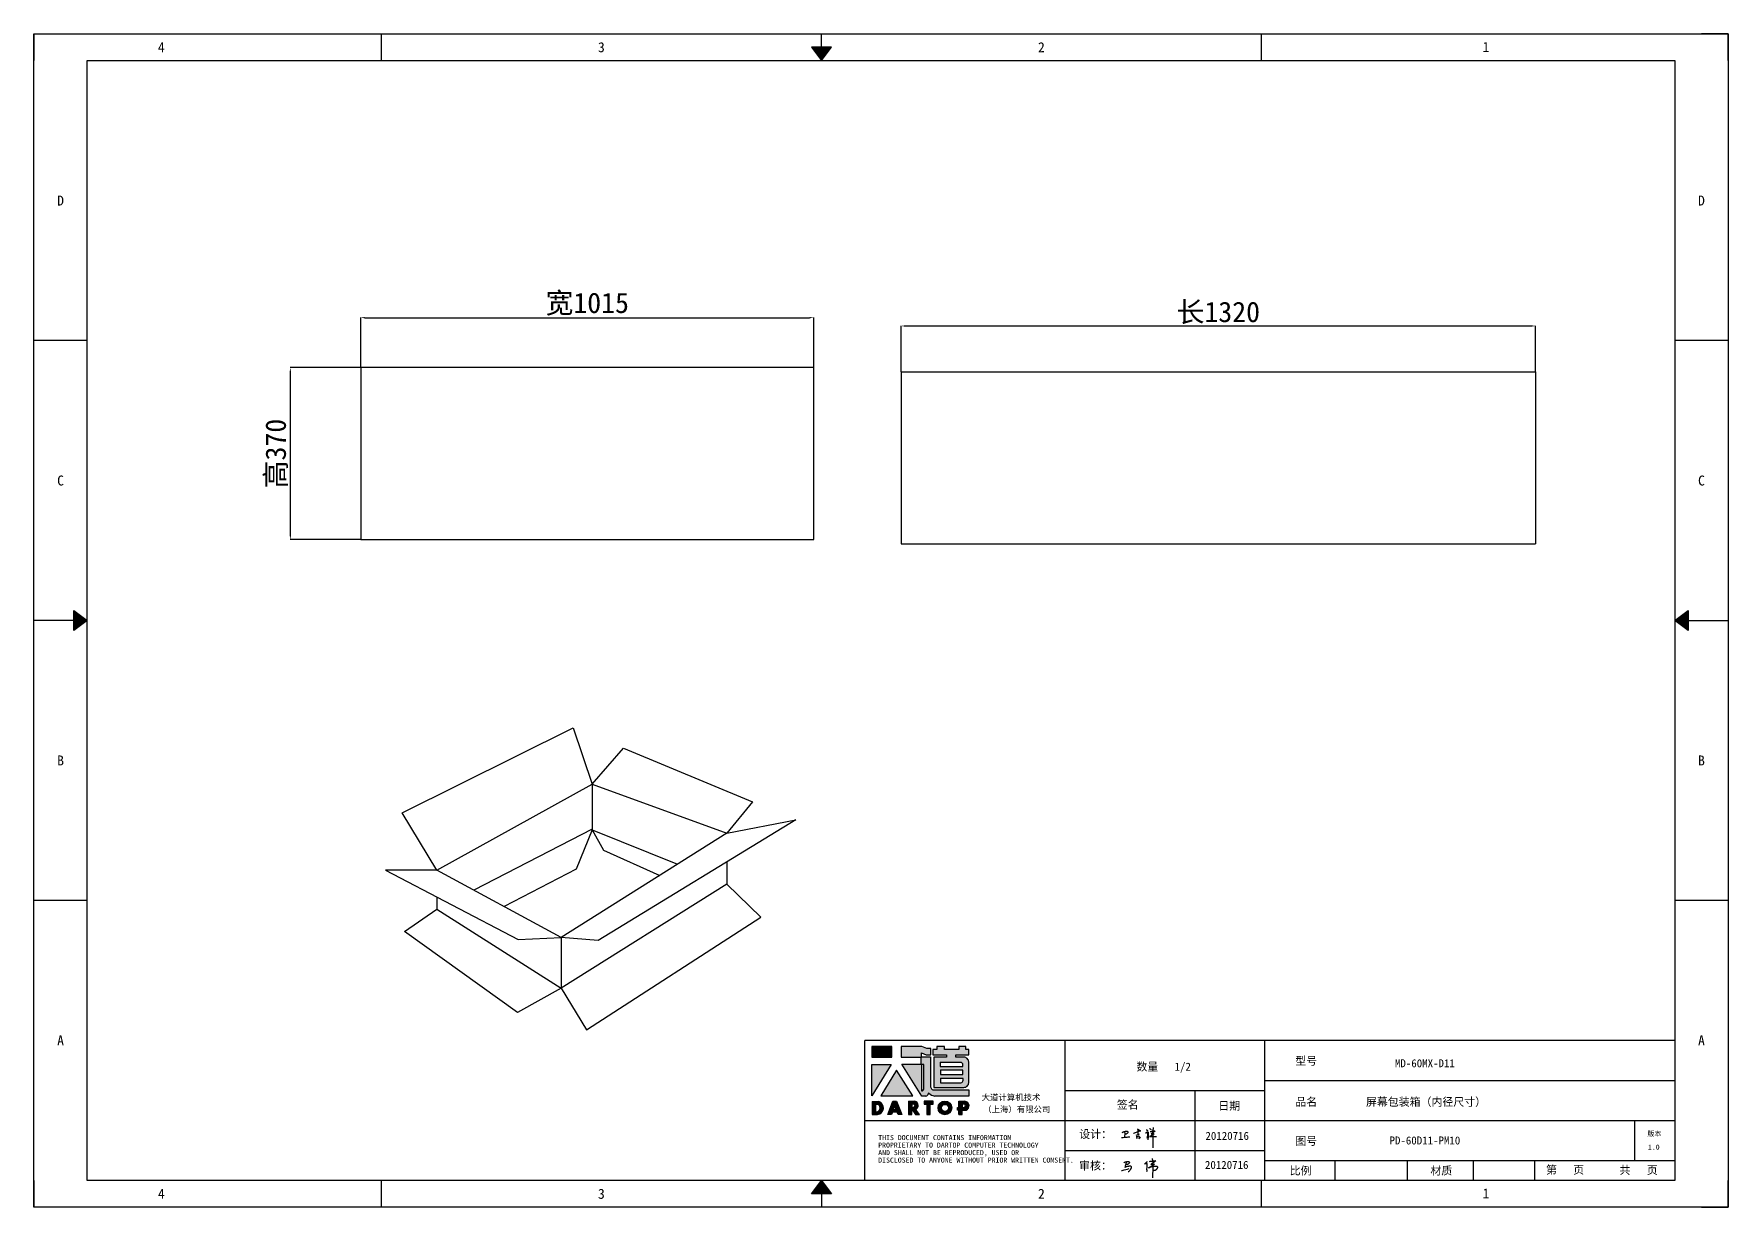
# Model space of a CAD drawing. Header units: millimetres. Extents: x -30327 to 34858, y 4015 to 75103.
# Drawn here: x 5295 to 13588, y 4015 to 9758 of the extents above; entities that cross this region are included whole.
import ezdxf
from ezdxf.enums import TextEntityAlignment as Align

# ---------------------------------------------------------------- set-up
doc = ezdxf.new("R2010")
doc.units = ezdxf.units.MM
doc.linetypes.add('DOT', pattern=[0.25, 0, -0.25])
for name, color, linetype in [('4', 7, 'Continuous'), ('print', 30, 'Continuous'), ('yellow', 2, 'Continuous')]:
    doc.layers.add(name, color=color, linetype=linetype)
doc.styles.add('Dartop', font='')
doc.styles.add('HZ', font='')
doc.styles.add('hzHT', font='simhei.ttf')
doc.styles.get("Standard").update_dxf_attribs({"font": 'txt', "bigfont": 'gbcbig.shx'})
doc.styles.get('Dartop').set_extended_font_data('FangSong_GB2312')
doc.styles.get('HZ').set_extended_font_data('SimSun')
doc.dimstyles.new('ISO-25', dxfattribs={"dimtxt": 20, "dimasz": 20, "dimexe": 1.25, "dimexo": 0.625, "dimtad": 1, "dimtxsty": 'Standard', "dimcen": 2.5, "dimadec": 0, "dimazin": 0, "dimtfac": 1, "dimtmove": 0, "dimatfit": 3, "dimfxl": 0, "dimarcsym": 0})

# ---------------------------------------------------------------- blocks, each defined once
blk = doc.blocks.new('*D871')
at = {"layer": 'Defpoints', "color": 0, "transparency": 16777216}
for p in [(12644.7, 8328.5), (9539.7, 8103.3), (12644.7, 8103.3)]:
    blk.add_point(p, dxfattribs=at)
at = {"layer": 'yellow', "color": 0, "lineweight": -2, "transparency": 16777216}
for p, q in [((9539.7, 8103.9), (9539.7, 8329.7)), ((9559.7, 8328.5), (12624.7, 8328.5)), ((12644.7, 8103.9), (12644.7, 8329.7))]:
    blk.add_line(p, q, dxfattribs=at)
at = {"layer": 'yellow', "color": 0, "transparency": 16777216}
for points in [[(9559.7, 8331.8), (9559.7, 8325.1), (9539.7, 8328.5)], [(12624.7, 8331.8), (12624.7, 8325.1), (12644.7, 8328.5)]]:
    blk.add_solid(points, dxfattribs=at)
at = {"layer": 'yellow', "color": 0, "transparency": 16777216, "insert": (11092.2, 8392.4), "char_height": 100, "attachment_point": 5, "style": 'HZ'}
blk.add_mtext('{\\fSimSun|b0|i0|c134|p54;长}1320', dxfattribs=at)
blk = doc.blocks.new('*D872')
at = {"layer": 'Defpoints', "color": 0, "transparency": 16777216}
for p in [(6550.3, 8124.5), (6894.8, 8124.5), (6894.8, 7283.6)]:
    blk.add_point(p, dxfattribs=at)
at = {"layer": 'yellow', "color": 0, "lineweight": -2, "transparency": 16777216}
for p, q in [((6894.2, 8124.5), (6549.1, 8124.5)), ((6550.3, 7303.6), (6550.3, 8104.5)), ((6894.2, 7283.6), (6549.1, 7283.6))]:
    blk.add_line(p, q, dxfattribs=at)
at = {"layer": 'yellow', "color": 0, "transparency": 16777216}
for points in [[(6547, 8104.5), (6553.7, 8104.5), (6550.3, 8124.5)], [(6547, 7303.6), (6553.7, 7303.6), (6550.3, 7283.6)]]:
    blk.add_solid(points, dxfattribs=at)
at = {"layer": 'yellow', "color": 0, "transparency": 16777216, "insert": (6483.9, 7704.1), "char_height": 100, "attachment_point": 5, "rotation": 90, "style": 'HZ'}
blk.add_mtext('{\\fSimSun|b0|i0|c134|p54;高}370', dxfattribs=at)
blk = doc.blocks.new('*D873')
at = {"layer": 'Defpoints', "color": 0, "transparency": 16777216}
for p in [(9112, 8369.2), (6894.8, 8124.5), (9112, 8124.5)]:
    blk.add_point(p, dxfattribs=at)
at = {"layer": 'yellow', "color": 0, "lineweight": -2, "transparency": 16777216}
for p, q in [((6894.8, 8125.1), (6894.8, 8370.4)), ((6914.8, 8369.2), (9092, 8369.2)), ((9112, 8125.1), (9112, 8370.4))]:
    blk.add_line(p, q, dxfattribs=at)
at = {"layer": 'yellow', "color": 0, "transparency": 16777216}
for points in [[(6914.8, 8372.5), (6914.8, 8365.8), (6894.8, 8369.2)], [(9092, 8372.5), (9092, 8365.8), (9112, 8369.2)]]:
    blk.add_solid(points, dxfattribs=at)
at = {"layer": 'yellow', "color": 0, "transparency": 16777216, "insert": (8003.4, 8435.4), "char_height": 100, "attachment_point": 5, "style": 'HZ'}
blk.add_mtext('{\\fSimSun|b0|i0|c134|p54;宽}1015', dxfattribs=at)
blk = doc.blocks.new('*U748')
at = {"color": 254, "linetype": 'Continuous', "extrusion": (0, 0, -1)}
for points in [[(-17, 0.333), (-16.812, 0.25), (-17, 0.5)], [(-17, 0.333), (-17.188, 0.25), (-16.812, 0.25)], [(-17, 0.333), (-17, 0.5), (-17.188, 0.25)]]:
    blk.add_solid(points, dxfattribs=at)
blk = doc.blocks.new('*U747')
at = {"color": 254, "linetype": 'Continuous', "extrusion": (0, 0, -1)}
for points in [[(-33.167, 11), (-33, 11), (-33.25, 11.188)], [(-33.167, 11), (-33.25, 11.188), (-33.25, 10.812)], [(-33.167, 11), (-33.25, 10.812), (-33, 11)]]:
    blk.add_solid(points, dxfattribs=at)
blk = doc.blocks.new('*U749')
at = {"color": 254, "linetype": 'Continuous'}
for points in [[(17, 21.667), (17.188, 21.75), (16.812, 21.75)], [(17, 21.667), (16.812, 21.75), (17, 21.5)], [(17, 21.667), (17, 21.5), (17.188, 21.75)]]:
    blk.add_solid(points, dxfattribs=at)
blk = doc.blocks.new('*U746')
at = {"color": 254, "linetype": 'Continuous', "extrusion": (0, 0, -1)}
for points in [[(-0.833, 11), (-0.75, 10.812), (-0.75, 11.188)], [(-0.833, 11), (-0.75, 11.188), (-1, 11)], [(-0.833, 11), (-1, 11), (-0.75, 10.812)]]:
    blk.add_solid(points, dxfattribs=at)
blk = doc.blocks.new('dadao')
for p, q in [((48, 19.2), (44.9, 10.4)), ((44.9, 10.4), (51.2, 10.4)), ((51.2, 10.4), (48, 19.2))]:
    blk.add_line(p, q)
for points in [[(41.8, 121.6), (41.8, 143.7), (-0.4, 143.7), (-0.4, 121.6), (41.8, 121.6)], [(104.8, 122), (104.8, 130.3), (114.1, 126.3), (124.2, 126.3), (124.2, 139.6), (115.9, 139.6), (105.1, 143.9), (61.5, 143.9)], [(61.7, 144), (61.7, 121.3), (103.9, 121.3)], [(113.4, 38.7), (105.1, 38.7), (63, 106.5), (103.9, 106.5), (103.9, 120.9), (103.9, 121.3)], [(109.7, 53.6), (109.7, 106.2), (104.3, 106.2), (104.3, 50.4), (106.6, 50.4)], [(144.6, 94.4), (144.6, 84.8), (192, 84.8), (192, 94.1), (144.9, 94.1)], [(120.2, 45), (119.5, 45), (119.5, 44.6)], [(0, 28), (0, 0), (11.8, 0)], [(0.1, 28), (14, 28)], [(7.1, 21.8), (7.1, 6.1), (12, 6.1)], [(7.1, 21.8), (11.4, 21.8)], [(76.8, 28.2), (76.8, 0), (84.1, 0), (84.1, 11.1), (91.6, -0.1), (100.3, -0.1), (91.7, 11.1)], [(76.8, 28.2), (90.6, 28.2)], [(84, 22.7), (84, 15.3), (87.2, 15.3)], [(84, 22.7), (87.3, 22.7)], [(183.7, 0), (183.7, 9.6), (180.6, 9.6), (180.6, 14.9), (183.8, 14.9), (183.8, 28.1), (196.1, 28.1), (196.5, 28.1)], [(183.7, 0), (190.9, 0), (190.9, 9.6), (198.8, 9.6)], [(194.9, 22.3), (190.8, 22.3), (190.8, 15), (194.4, 15)]]:
    blk.add_lwpolyline(points)
blk.add_lwpolyline([(137.1, 144.2), (137.1, 137.9), (128.3, 137.9), (128.3, 126.5), (157.3, 126.5), (157.3, 121.5), (130.3, 121.5), (130.3, 57.5), (194.4, 57.5, 0.414214), (204.4, 67.5), (204.4, 111.3, 0.414214), (194.4, 121.3), (177.5, 121.3), (177.5, 126.3), (204.7, 126.3), (204.7, 137.7), (198.2, 137.7), (198.2, 143.9), (183.3, 143.9), (183.3, 138), (153, 138), (153, 144.2), (137.1, 144.2)], format="xyb", close=True)
for points in [[(104.8, 122), (123.4, 122), (123.4, 60, 0.414214), (131.4, 52), (204.8, 52), (204.8, 39.1), (131.7, 39.1)], [(144.3, 110.8), (144.3, 101.8), (192.3, 101.8), (192.3, 105.5, 0.414214), (187.3, 110.5), (144.3, 110.5)], [(144.6, 77), (144.6, 67.5), (187.6, 67.5, 0.414214), (192.6, 72.5), (192.6, 76.4), (144.6, 76.4)]]:
    blk.add_lwpolyline(points, format="xyb")
for points in [[(-0.3, 106.2), (40.4, 106.2), (-0.3, 39.7), (-0.3, 106.2)], [(51.7, 94.1), (18.4, 39.3), (86.2, 39.3)], [(43.8, 28.2), (51.8, 28.2), (62.6, -0.1), (55, -0.1), (53.2, 5), (42.9, 5), (41.1, 0), (33.6, 0)], [(110, 28.1), (110, 21.9), (116, 21.9), (116, -0.1), (123.2, -0.1), (123.2, 22), (129.2, 22), (129.2, 28.1), (110, 28.1)]]:
    blk.add_lwpolyline(points, close=True)
for radius in [14.5, 7.44]:
    blk.add_circle((154.2, 14.2), radius)
for centre, radius, start, end in [((99.2, 60.7), 12.6, 305.6399, 325.969), ((111.6, 46.7), 8.19, 282.9811, 347.6627), ((136, 61.7), 22.9, 226.7358, 259.3209), ((8.5, 13.9), 8.49, 294.2143, 69.7177), ((9.6, 14.2), 14.4, 278.6604, 72.3203), ((86.4, 19), 3.8, 282.527, 76.7196), ((88.6, 19.4), 8.95, 290.6073, 77.2124), ((193.7, 18.7), 3.8, 280.9891, 72.5513), ((195.7, 18.6), 9.51, 288.8959, 85.2442)]:
    blk.add_arc(centre, radius, start, end)
blk = doc.blocks.new('h')
for p, q in [((20768.1, -2360.9), (20773, -2359.1)), ((20769.5, -2366.9), (20769.8, -2370.6)), ((20769.8, -2370.6), (20770.9, -2378)), ((20770.9, -2378), (20771.5, -2370.6)), ((20772.4, -2369.3), (20774.9, -2367.8)), ((20773, -2359.1), (20784.1, -2355.2)), ((20773.3, -2331.8), (20775.3, -2338.7)), ((20789.1, -2340.9), (20773.5, -2331.9)), ((20775.3, -2338.7), (20775.6, -2351.2)), ((20775.6, -2351.2), (20775.5, -2357.3)), ((20782.2, -2369.2), (20780, -2377.1)), ((20780, -2377.1), (20788.3, -2371.3)), ((20780.1, -2366.4), (20780.8, -2366.4)), ((20781.9, -2367.4), (20782.2, -2369.2)), ((20845.7, -2343.5), (20848.4, -2353)), ((20848.9, -2370.3), (20847.9, -2424)), ((20848.4, -2353), (20848.9, -2370.3))]:
    blk.add_line(p, q)
for points in [[(20696.6, -2372.4, 0.002073), (20710.6, -2371.9, 0.016137), (20719.6, -2371.3, 0.008314), (20736.9, -2369.3)], [(20699.1, -2348.2, -0.029745), (20704.6, -2345.4, -0.046842), (20708.4, -2344.2, -0.00919), (20714.3, -2343, -0.018517), (20717.2, -2342.5, -0.037841), (20720.3, -2342.4, -0.039541), (20723.2, -2342.8, -0.149785), (20726, -2344.3, -0.204935), (20726.9, -2346.6, -0.074872), (20726.5, -2348.3, -0.061615), (20725.6, -2350.3, -0.034204), (20723.8, -2352.6, -0.045776), (20722.3, -2354.1, -0.054985), (20720.4, -2355.3, -0.036348), (20717.3, -2356.5, -0.067752), (20715.7, -2356.8, -0.043553), (20713.2, -2356.7)], [(20755, -2351.9, -0.024077), (20759.9, -2350.1, -0.013147), (20768.7, -2346.5, -0.00522), (20775.4, -2344.1, -0.018517), (20777.3, -2343.4, -0.008274), (20786.3, -2341, -0.039541), (20788.3, -2340.8, -0.079216), (20789.4, -2341, -0.204935)], [(20813.5, -2350.1, 0.007348), (20815.9, -2348.7, 0.008421), (20818, -2347.3, 0.009459), (20819.7, -2346.2, -0.016325), (20820.7, -2345.5, -0.173771), (20821.8, -2345.3, -0.085159), (20823.9, -2346, -0.125883), (20826, -2347.9, -0.160659), (20826.6, -2350.1, -0.010447), (20826.5, -2352.3, -0.008247), (20826.2, -2355.1, -0.002698), (20825.3, -2374, 0.001562), (20823.9, -2383.7, 0.016137)], [(20816.8, -2335, -0.053561), (20819.6, -2336.1, -0.075272), (20821.3, -2337.3, -0.005295), (20822.5, -2338.5, -0.009337), (20823.1, -2339.1, -0.026146), (20823.7, -2339.8, -0.016644), (20824.5, -2340.9)], [(20832.1, -2329.2, -0.053561), (20834.9, -2330.3, -0.075272), (20836.7, -2331.5, -0.005295), (20837.8, -2332.6, -0.009337), (20838.5, -2333.3, -0.026146), (20839, -2334, -0.016644), (20839.8, -2335.1)], [(20836, -2343.7, -0.02797), (20842.1, -2342.6, -0.048868), (20845.6, -2342.2, -0.00919), (20851.1, -2341.4, -0.018517), (20853.9, -2341.1, -0.037841), (20856.7, -2341.2, -0.039541), (20859.4, -2341.6, -0.018282), (20840.6, -2354.7, -0.000937)], [(20847.6, -2340.2, 0.021784), (20849.6, -2335.9, 0.028296), (20850.8, -2332.4, 0.008136), (20851.9, -2328.2, 0.028913), (20852.2, -2327, 0.08193), (20852.1, -2325.9, 0.075058), (20851.7, -2324.7, 0.275043)]]:
    blk.add_lwpolyline(points, format="xyb")
for points in [[(20711.3, -2343.5), (20711.3, -2343.5), (20711.5, -2355.8), (20710.7, -2368), (20710.6, -2371.9)], [(20821.5, -2350.6), (20822.4, -2359.2), (20822.2, -2364.9), (20821.7, -2369), (20821.3, -2376.3), (20823.6, -2368.5), (20827.2, -2366.3), (20829.5, -2366.3)], [(20840.6, -2354.7), (20850, -2354.7), (20855, -2354.3), (20845.9, -2361.1), (20840.5, -2364), (20833, -2367.5), (20863.2, -2367.4), (20865.9, -2367.3)]]:
    blk.add_lwpolyline(points)
for centre, radius, start, end in [((20773.7, -2371.2), 2.3, 121.9907, 163.60158), ((20787.5, -2406), 40.3, 100.61827, 108.24823), ((20780.8, -2367.6), 1.15, 9.4675, 90)]:
    blk.add_arc(centre, radius, start, end)

msp = doc.modelspace()

# ---------------------------------------------------------------- hatches: boundary and pattern name
for points in [[(9494.3607, 4800.5067), (9396.724, 4800.5067), (9396.724, 4749.495), (9494.3607, 4749.495)], [(9491.2174, 4713.8036), (9396.9856, 4713.8036), (9396.9856, 4559.9483)], [(9517.3387, 4685.8831), (9440.3078, 4558.9235), (9597.1619, 4558.9235)], [(9696.7579, 4532.9464), (9652.1807, 4532.9464), (9652.1807, 4518.8039), (9666.0892, 4518.8039), (9666.0892, 4467.8409), (9682.7417, 4467.8409), (9682.7417, 4518.8377), (9696.7579, 4518.8377)]]:
    msp.add_hatch(color=0).paths.add_polyline_path(points)
h = msp.add_hatch(color=0)
h.paths.add_polyline_path([(9640.2707, 4769.5047), (9661.8194, 4760.1955), (9685.1163, 4760.1955), (9685.1163, 4791.0297), (9665.8965, 4791.0297), (9640.8535, 4800.9198), (9540.4957, 4800.9198), (9540.4957, 4748.7721), (9638.1415, 4748.7721), (9638.1415, 4747.7174), (9638.1415, 4714.3876), (9543.4532, 4714.3876), (9640.8466, 4557.6493), (9660.1325, 4557.6493, 0.279374822), (9674.2112, 4571.3399), (9674.2112, 4572.0619), (9675.9121, 4572.0619, 0.143145365), (9702.4631, 4558.5501), (9871.7009, 4558.5501), (9871.7009, 4588.276), (9701.7424, 4588.276, -0.414213562), (9683.2304, 4606.788), (9683.2304, 4750.4196), (9640.2707, 4750.4196)])
h.paths.add_polyline_path([(9639.1258, 4713.7212), (9651.5337, 4713.7192), (9651.5337, 4592.0684, -0.088935736), (9644.3432, 4584.6731), (9639.0822, 4584.6731)], flags=16)
h = msp.add_hatch(color=0)
h.paths.add_polyline_path([(9871.4095, 4786.7128), (9856.3516, 4786.7128), (9856.3516, 4801.037), (9821.9338, 4801.037), (9821.9338, 4787.4288), (9751.6666, 4787.4288), (9751.6666, 4801.753), (9714.8651, 4801.753), (9714.8651, 4787.1637), (9694.5301, 4787.1637), (9694.5301, 4760.7566), (9761.6357, 4760.7566), (9761.6357, 4749.0769), (9699.1051, 4749.0769), (9699.1051, 4601.2049), (9847.5513, 4601.2049, 0.414213562), (9870.6913, 4624.3449), (9870.6913, 4725.6112, 0.414213562), (9847.5513, 4748.7512), (9808.3099, 4748.7512), (9808.3099, 4760.2114), (9871.4095, 4760.2114)])
h.paths.add_polyline_path([(9831.1576, 4723.6828, -0.414213562), (9842.7276, 4712.1128), (9842.7276, 4703.6275), (9731.5887, 4703.6275), (9731.5887, 4723.6828)], flags=16)
h.paths.add_polyline_path([(9842.0095, 4685.7212), (9842.0095, 4664.2339), (9732.3068, 4664.2339), (9732.3068, 4685.7212)], flags=16)
h.paths.add_polyline_path([(9843.4435, 4644.8956), (9843.4435, 4635.6943, -0.414213562), (9831.8735, 4624.1243), (9732.3068, 4624.1243), (9732.3068, 4644.8956)], flags=16)
h = msp.add_hatch(color=0)
h.paths.add_polyline_path([(9430.0059, 4532.714), (9397.6785, 4532.714), (9397.6785, 4468.0345), (9424.9047, 4468.0345, 0.793015906)])
h.paths.add_polyline_path([(9425.3841, 4482.1989), (9414.0809, 4482.1989), (9414.0809, 4518.5497), (9424.1363, 4518.5497, -0.67136089)], flags=16)
h = msp.add_hatch(color=0)
h.paths.add_polyline_path([(9517.5819, 4533.2463), (9499.1329, 4533.2463), (9475.4069, 4467.965), (9492.8831, 4467.965), (9496.9946, 4479.5344), (9520.6701, 4479.5344), (9524.8711, 4467.825), (9542.4872, 4467.825)])
h.paths.add_polyline_path([(9516.1456, 4492.0046), (9501.4778, 4492.0046), (9508.6775, 4512.5177)], flags=16)
h = msp.add_hatch(color=0)
h.paths.add_polyline_path([(9607.259, 4533.2006), (9575.4641, 4533.2006), (9575.4641, 4467.9293), (9592.2657, 4467.9293), (9592.2657, 4493.805), (9609.5354, 4467.6959), (9629.8382, 4467.6959), (9609.9627, 4493.6409, 0.744054942)])
h.paths.add_polyline_path([(9592.112, 4503.4657), (9592.112, 4520.6064), (9599.6222, 4520.6064, -0.796808968), (9599.5095, 4503.4657)], flags=16)
h = msp.add_hatch(color=0)
h.paths.add_polyline_path([(9720.9909, 4500.7993, 1), (9788.0141, 4500.7993, 1)])
h.paths.add_polyline_path([(9771.7186, 4500.7993, -1), (9737.2864, 4500.7993, -1)], flags=16)
h = msp.add_hatch(color=0)
h.paths.add_polyline_path([(9852.3002, 4533.0457), (9851.3384, 4533.0457), (9822.9938, 4533.0457), (9822.9938, 4502.5839), (9815.4729, 4502.5839), (9815.4729, 4490.219), (9822.8722, 4490.219), (9822.8722, 4468.0435), (9839.4192, 4468.0435), (9839.4192, 4490.3054), (9857.601, 4490.3054, 0.812303812)])
h.paths.add_polyline_path([(9839.1737, 4502.6683), (9839.1737, 4519.7066), (9848.5899, 4519.7066, -0.778213434), (9847.6284, 4502.6683)], flags=16)

# ---------------------------------------------------------------- linework, layer by layer
at = {"color": 0, "linetype": 'DOT'}
for p, q in [((5295.0076, 9758.4524), (13457.1262, 9758.4524)), ((5295.0076, 4145.5209), (5295.0076, 9627.9192)), ((13587.6595, 9627.9192), (13587.6595, 4145.5209)), ((13457.1262, 4014.9876), (5295.0076, 4014.9876))]:
    msp.add_line(p, q, dxfattribs=at)
at = {"color": 0}
for p, q in [((5295.0076, 9758.4524), (5295.0076, 9627.9192)), ((5295.0076, 9758.4524), (5295.0076, 9758.4524)), ((6995.7283, 9627.9192), (6995.7283, 9758.4524)), ((9149.5276, 9693.1858), (9149.5276, 9758.4524)), ((11303.3269, 9627.9192), (11303.3269, 9758.4524)), ((13587.6595, 9758.4524), (13457.1262, 9758.4524)), ((13587.6595, 9627.9192), (13587.6595, 9758.4524)), ((5556.0741, 4145.5209), (5556.0741, 9627.9192)), ((5556.0741, 9627.9192), (13326.5929, 9627.9192)), ((13326.5929, 9627.9192), (13326.5929, 4145.5209)), ((5556.0741, 8257.3196), (5295.0076, 8257.3196)), ((13587.6595, 8257.3196), (13326.5929, 8257.3196)), ((6894.8385, 8124.5076), (6894.8385, 7283.6396)), ((9112.0271, 8124.5076), (6894.8385, 8124.5076)), ((9112.0271, 7283.6396), (9112.0271, 8124.5076)), ((9539.6592, 8103.3013), (12644.6592, 8103.3013)), ((9539.6592, 8103.3013), (9539.6592, 7262.4332)), ((12644.6592, 8103.3013), (12644.6592, 7262.4332)), ((6894.8385, 7283.6396), (9112.0271, 7283.6396)), ((9539.6592, 7262.4332), (12644.6592, 7262.4332)), ((5490.8075, 6886.72), (5295.0076, 6886.72)), ((13391.8596, 6886.72), (13587.6595, 6886.72)), ((5556.0741, 5516.1205), (5295.0076, 5516.1205)), ((13587.6595, 5516.1205), (13326.5929, 5516.1205)), ((13326.5929, 4830.8207), (9361.6442, 4830.8207)), ((9361.6442, 4145.5209), (9361.6442, 4830.8207)), ((10340.6439, 4830.8207), (10340.6439, 4145.5209)), ((11319.6436, 4145.5209), (11319.6436, 4830.8207)), ((10340.6439, 4586.0708), (11319.6436, 4586.0708)), ((10976.9937, 4586.0708), (10976.9937, 4145.5209)), ((11319.6436, 4635.0207), (13326.5929, 4635.0207)), ((9361.6442, 4439.2208), (10340.6439, 4439.2208)), ((10340.6439, 4439.2208), (13326.5929, 4439.2208)), ((13130.793, 4243.4209), (13130.793, 4439.2208)), ((10340.6439, 4292.3708), (11319.6436, 4292.3708)), ((11319.6436, 4243.4209), (13326.5929, 4243.4209)), ((11664.0803, 4145.5209), (11664.0803, 4243.4209)), ((12019.0447, 4145.5209), (12019.0447, 4243.4209)), ((12341.7397, 4145.5209), (12341.7397, 4243.4209)), ((12641.2931, 4145.5209), (12641.2931, 4243.4209)), ((5295.0076, 4145.5209), (5295.0076, 4014.9876)), ((13326.5929, 4145.5209), (5556.0741, 4145.5209)), ((6995.7283, 4014.9876), (6995.7283, 4145.5209)), ((9149.5276, 4080.2542), (9149.5276, 4014.9876)), ((11303.3269, 4014.9876), (11303.3269, 4145.5209)), ((13587.6595, 4014.9876), (13587.6595, 4145.5209)), ((5295.0076, 4014.9876), (5295.0076, 4014.9876)), ((13457.1262, 4014.9876), (13587.6595, 4014.9876))]:
    msp.add_line(p, q, dxfattribs=at)
for p, q in [((7097.3779, 5945.6829), (7934.7703, 6360.9363)), ((7934.7703, 6360.9363), (8027.9718, 6086.2713)), ((8027.9718, 6086.2713), (8180.7176, 6261.5094)), ((8180.7176, 6261.5094), (8813.1538, 5998.3207)), ((8813.1538, 5998.3207), (8686.4433, 5845.1985)), ((7267.2764, 5664.8983), (7097.3779, 5945.6829)), ((9023.9659, 5910.5911), (8057.744, 5319.8786)), ((8686.4433, 5845.1985), (9023.9659, 5910.5911)), ((7267.2764, 5664.8983), (7015.3955, 5664.8983)), ((7015.3955, 5664.8983), (7665.3993, 5325.7273)), ((7665.3993, 5325.7273), (7876.6546, 5335.4533)), ((8057.744, 5319.8786), (7876.6546, 5335.4533)), ((10768.4455, 4252.9927), (10771.2548, 4229.5296)), ((10771.2548, 4229.5296), (10771.7109, 4212.2058)), ((10761.0818, 4212.4797), (10751.4622, 4207.2731)), ((10768.0047, 4216.1775), (10761.0818, 4212.4797)), ((10761.4784, 4223.9627), (10773.7099, 4223.9627)), ((10780.2327, 4224.5554), (10768.0047, 4216.1775)), ((10771.7109, 4212.2058), (10770.6735, 4158.2948)), ((10773.7099, 4223.9627), (10780.2327, 4224.5554))]:
    msp.add_line(p, q)
for points in [[(9149.5276, 9627.9192), (9198.4776, 9693.1858), (9100.5776, 9693.1858), (9149.5276, 9627.9192)], [(5556.0741, 6886.72), (5490.8075, 6837.77), (5490.8075, 6935.67), (5556.0741, 6886.72)], [(13326.5929, 6886.72), (13391.8596, 6935.67), (13391.8596, 6837.77), (13326.5929, 6886.72)], [(9149.5276, 4145.5209), (9198.4776, 4080.2542), (9100.5776, 4080.2542), (9149.5276, 4145.5209)]]:
    msp.add_lwpolyline(points, close=True, dxfattribs=at)
for points in [[(10629.207, 4232.4265, -0.029745025), (10634.8041, 4235.2305, -0.046842152), (10638.5932, 4236.4499, -0.009190246), (10644.5058, 4237.6444, -0.01851715), (10647.4694, 4238.074, -0.037840637), (10650.5283, 4238.1696, -0.039541258), (10653.4351, 4237.809, -0.149785186), (10656.2743, 4236.2586, -0.204935242), (10657.1442, 4234.0114, -0.074871706), (10656.8135, 4232.2381, -0.061614645), (10655.8481, 4230.2745, -0.034203896), (10654.0973, 4227.9638, -0.045775869), (10652.5295, 4226.4661, -0.054985007), (10650.6347, 4225.275, -0.036347913), (10647.4943, 4224.0255, -0.067752062), (10645.9217, 4223.7544, -0.043553369), (10643.4493, 4223.8822)], [(10755.4734, 4238.3939, -0.027970257), (10763.3823, 4239.8544, -0.048867879), (10767.9656, 4240.3432, -0.009190246), (10775.1742, 4241.4105, -0.01851715), (10778.7767, 4241.7414, -0.037840637), (10782.4729, 4241.6634, -0.039541258), (10785.9569, 4241.0445, -0.018281889), (10761.4784, 4223.9627, -0.000936898)], [(10751.4622, 4207.2731, -0.029745025), (10760.1937, 4211.6474, -0.046842152), (10766.1047, 4213.5496, -0.009190246), (10775.3284, 4215.4131, -0.01851715), (10779.9516, 4216.0832, -0.037840637), (10784.7234, 4216.2324, -0.039541258), (10789.258, 4215.6699, -0.149785186), (10793.6873, 4213.2511, -0.204935242), (10795.0443, 4209.7455, -0.074871706), (10794.5284, 4206.9792, -0.061614645), (10793.0224, 4203.9161, -0.034203896), (10790.2911, 4200.3113, -0.045775869), (10787.8453, 4197.9748, -0.054985007), (10784.8895, 4196.1168, -0.036347913), (10779.9905, 4194.1676, -0.067752062), (10777.5372, 4193.7447, -0.043553369), (10773.6802, 4193.9441)]]:
    msp.add_lwpolyline(points, format="xyb")
msp.add_lwpolyline([(10641.544, 4237.0743), (10641.544, 4237.0743), (10639.6736, 4225.6049), (10636.5927, 4214.8199), (10634.5791, 4208.2014)])
for centre, radius, start, end in [((10394.1816, 4586.4188), 494.1439, 313.3661321, 315.29608357), ((10614.8893, 4214.2143), 20.6875, 281.07698247, 291.21263183), ((10159.988, 6060.7001), 1922.2135, 283.91894968, 284.97151222), ((10666.1931, 4153.4829), 63.1946, 113.2024487, 120.01749688), ((10651.3614, 4188.0839), 25.5488, 102.47485986, 113.2024487), ((10688.3805, 4020.7542), 196.9245, 100.36866987, 102.47485986), ((10647.246, 4204.527), 16.2964, 283.81625419, 294.0305093), ((10661.6726, 4166.7232), 48.5322, 96.12533663, 100.36866987), ((10650.7246, 4196.4655), 7.5178, 294.8364282, 309.90113427), ((10550.511, 4288.9218), 143.8069, 316.91956252, 320.58865993), ((10659.0866, 4190.8202), 24.2969, 87.45703731, 96.12533663), ((10659.1771, 4192.8574), 22.2577, 78.39956707, 87.45703731), ((10632.0006, 4219.0643), 36.5644, 324.09480765, 331.37835658), ((10662.3207, 4208.1711), 6.6247, 44.32465453, 78.39956708), ((10660.3788, 4204.7165), 4.8844, 319.57307327, 337.48549021), ((10646.9245, 4215.4681), 21.9569, 324.91066621, 333.34842916), ((10657.6035, 4211.4797), 10.6939, 326.76781044, 340.87101797), ((10664.4304, 4210.2316), 3.6756, 357.99839265, 44.32465453), ((10660.84, 4210.3571), 7.2683, 340.87101797, 357.99839265), ((10683.7836, 4310.0755), 96.6509, 299.26546366, 300.94949966), ((10902.7469, 3499.9172), 746.2802, 102.46591953, 103.20529969), ((12302.4314, 3961.3103), 1577.2311, 171.41017317, 171.76808318), ((10741.7269, 4225.4447), 3.1597, 52.3757453, 91.2911591), ((7962.4809, 4315.0882), 2782.9228, 357.56566363, 358.05727779), ((10740.6434, 4225.9378), 3.6212, 357.19682774, 33.7051787), ((10659.1401, 4231.2726), 85.3159, 352.91254613, 354.80268376), ((10691.1449, 4228.3614), 53.179, 354.80268376, 357.19682774)]:
    msp.add_arc(centre, radius, start, end)
at = {"layer": 'print'}
msp.add_lwpolyline([(5295.0076, 9758.4524), (13587.6595, 9758.4524), (13587.6595, 4014.9876), (5295.0076, 4014.9876)], close=True, dxfattribs=at)
at = {"layer": 'yellow', "color": 0}
for p, q in [((7267.2764, 5664.8983), (8027.9718, 6086.2713)), ((8027.9718, 6086.2713), (8686.4433, 5845.1985)), ((8027.9718, 5865.4361), (7449.0585, 5566.6224)), ((8686.4433, 5845.1985), (7876.6546, 5335.4533)), ((7876.6546, 5335.4533), (7267.2764, 5664.8983)), ((8686.4433, 5704.2422), (8686.4433, 5596.1955)), ((8686.4433, 5596.1955), (7876.6546, 5086.4504)), ((7267.2764, 5533.4672), (7267.2764, 5472.7931)), ((7267.2764, 5472.7931), (7876.6546, 5086.4504)), ((7876.6546, 5335.4533), (7876.6546, 5086.4504))]:
    msp.add_line(p, q, dxfattribs=at)
at = {"layer": 'yellow'}
for p, q in [((8027.9718, 6086.2713), (8027.9718, 5861.3897)), ((8027.9718, 5861.3897), (7950.0964, 5669.7662)), ((8027.9718, 5861.3897), (8445.2131, 5693.3491)), ((8027.9718, 5861.3897), (8082.6012, 5762.2958)), ((8082.6012, 5762.2958), (8358.7921, 5638.9489)), ((7950.0964, 5669.7662), (7597.373, 5486.4399)), ((8853.6027, 5434.5901), (8686.4433, 5596.1955)), ((7109.6845, 5363.4816), (7267.2764, 5472.7931)), ((7999.4387, 4883.4993), (8853.6027, 5434.5901)), ((7661.3321, 4967.9406), (7109.6845, 5363.4816)), ((7876.6546, 5086.4504), (7661.3321, 4967.9406)), ((7876.6546, 5086.4504), (7999.4387, 4883.4993))]:
    msp.add_line(p, q, dxfattribs=at)

# ---------------------------------------------------------------- block references
at = {"color": 0, "linetype": 'Continuous', "xscale": 261.0665840759379, "yscale": 261.0665840778707, "zscale": 261.0665840778733}
for name, p in [('*U749', (4711.3956, 4014.9876)), ('*U746', (5295.0076, 4014.9876)), ('*U747', (4711.3956, 4014.9876)), ('*U748', (4711.3956, 4014.9876))]:
    msp.add_blockref(name, p, dxfattribs=at)
at = {"color": 0}
for name, p, xscale, yscale, zscale in [('dadao', (9397.6785, 4468.0345), 2.313999267765167, 2.313999267941487, 2.313999267962967), ('h', (-10161.4929, 6738.3213), 1.004064361724714, 1.004064361729594, 1.004064361729229)]:
    msp.add_blockref(name, p, dxfattribs=dict(at, xscale=xscale, yscale=yscale, zscale=zscale))

# ---------------------------------------------------------------- texts
for s, height, style, p in [('4', 48.95, 'Dartop', (5918.8286, 9693.1858)), ('3', 48.95, 'Dartop', (8072.6279, 9693.1858)), ('2', 48.95, 'Dartop', (10226.4272, 9693.1858)), ('1', 48.95, 'Dartop', (12402.5388, 9694.7383)), ('D', 48.95, 'Dartop', (5425.5408, 8942.6194)), ('D', 48.95, 'Dartop', (13457.1262, 8942.6194)), ('C', 48.95, 'Dartop', (5425.5408, 7572.0198)), ('C', 48.95, 'Dartop', (13457.1262, 7572.0198)), ('B', 48.95, 'Dartop', (5425.5408, 6201.4202)), ('B', 48.95, 'Dartop', (13457.1262, 6201.4202)), ('A', 48.95, 'Dartop', (5425.5408, 4830.8207)), ('A', 48.95, 'Dartop', (13457.1262, 4830.8207)), ('数量   1/2', 39.15999, 'hzHT', (10824.8792, 4702.4549)), ('型号', 39.15999, 'hzHT', (11522.8138, 4731.2108)), ('MD-60MX-D11', 39.159988, 'hzHT', (12103.53, 4719.2031)), ('签名', 39.15999, 'hzHT', (10648.9708, 4515.8328)), ('日期', 39.15999, 'hzHT', (11145.8644, 4511.0137)), ('品名', 39.15999, 'hzHT', (11522.8138, 4530.1797)), ('屏幕包装箱（内径尺寸）', 39.159988, 'hzHT', (12109.0044, 4530.1797)), ('20120716', 39.15999, 'hzHT', (11135.8137, 4363.7921)), ('图号', 39.15999, 'hzHT', (11522.8138, 4338.7709)), ('PD-60D11-PM10', 39.159988, 'hzHT', (12103.53, 4341.326)), ('版本', 24.47499, 'hzHT', (13226.8069, 4374.2449)), ('1.0', 24.47499, 'Dartop', (13223.8629, 4308.8347)), ('20120716', 39.15999, 'hzHT', (11133.4817, 4221.7002)), ('比例', 39.15999, 'hzHT', (11495.5088, 4193.4515)), ('材质', 39.15999, 'hzHT', (12184.0077, 4193.4515)), ('第   页', 39.15999, 'hzHT', (12789.7833, 4197.5131)), ('共   页', 39.15999, 'hzHT', (13149.5015, 4196.087)), ('4', 48.95, 'Dartop', (5918.8286, 4080.2542)), ('3', 48.95, 'Dartop', (8072.6279, 4080.2542)), ('2', 48.95, 'Dartop', (10226.4272, 4080.2542)), ('1', 48.95, 'Dartop', (12402.5388, 4081.8068))]:
    msp.add_text(s, height=height, dxfattribs=dict(at, style=style)).set_placement(p, align=Align.MIDDLE_CENTER)
at = {"color": 0, "style": 'hzHT'}
for s, height, p in [('设计：', 39.15999, (10411.7458, 4352.679)), ('THIS DOCUMENT CONTAINS INFORMATION', 24.474992, (9427.7215, 4343.0361)), ('PROPRIETARY TO DARTOP COMPUTER TECHNOLOGY', 24.474992, (9427.7215, 4306.3236)), ('AND SHALL NOT BE REPRODUCED, USED OR', 24.474992, (9427.7215, 4269.6111)), ('DISCLOSED TO ANYONE WITHOUT PRIOR WRITTEN CONSENT.', 24.474992, (9427.7215, 4232.8986)), ('审核：', 39.15999, (10411.1631, 4198.4726))]:
    msp.add_text(s, height=height, dxfattribs=at).set_placement(p)
at = {"layer": '4', "color": 0, "style": 'hzHT'}
for s, p in [('大道计算机技术', (9933.9313, 4537.4352)), ('（上海）有限公司', (9941.3214, 4478.8986))]:
    msp.add_text(s, height=29.36999, dxfattribs=at).set_placement(p)

# ---------------------------------------------------------------- dimensions: what is measured, and where the dimension line sits
at = {"layer": 'yellow', "color": 0}
for base, p1, p2, text, picture, middle in [((9112.0271, 8369.1798), (6894.8385, 8124.5076), (9112.0271, 8124.5076), '{\\fSimSun|b0|i0|c134|p54;宽}1015', '*D873', (8003.4328, 8435.3604)), ((12644.6592, 8328.4511), (9539.6592, 8103.3013), (12644.6592, 8103.3013), '{\\fSimSun|b0|i0|c134|p54;长}1320', '*D871', (11092.1592, 8392.4094))]:
    dim = msp.add_linear_dim(base=base, p1=p1, p2=p2, text=text, dimstyle='ISO-25', override={"dimtxt": 100, "dimtxsty": 'HZ'}, dxfattribs=at)
    dim.commit()
    dim.dimension.update_dxf_attribs({"geometry": picture, "text_midpoint": middle})
dim = msp.add_linear_dim(base=(6550.3334, 8124.5076), p1=(6894.8385, 7283.6396), p2=(6894.8385, 8124.5076), angle=90, text='{\\fSimSun|b0|i0|c134|p54;高}370', dimstyle='ISO-25', override={"dimtxt": 100, "dimtxsty": 'HZ'}, dxfattribs=at)
dim.commit()
dim.dimension.update_dxf_attribs({"geometry": '*D872', "text_midpoint": (6483.8751, 7704.0736)})

doc.saveas('drawing.dxf')
